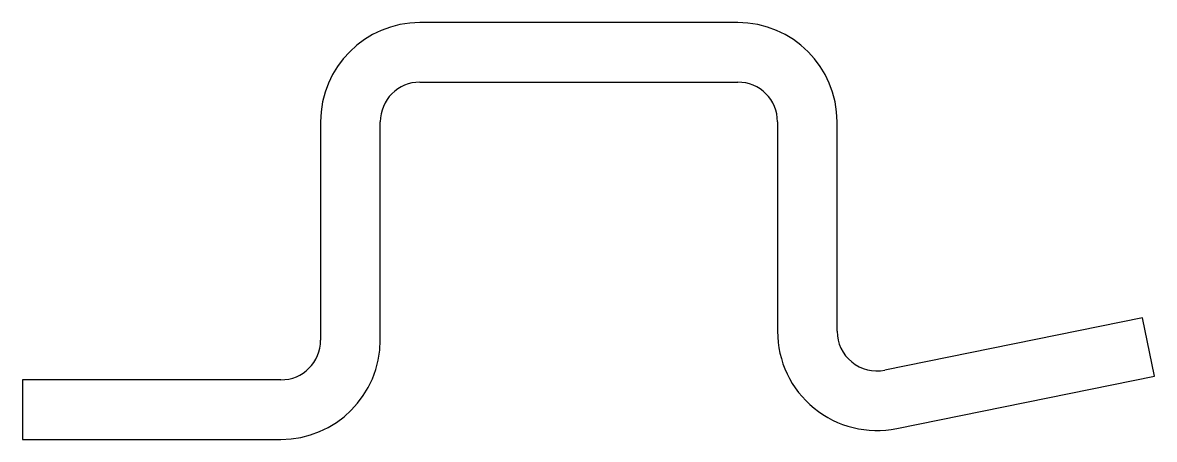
# Model space of a CAD drawing. Extents: x 745.9 to 802.8, y 357.8 to 378.8.
import ezdxf

# ---------------------------------------------------------------- set-up
doc = ezdxf.new("R2010")
doc.units = 0
doc.header["$LTSCALE"] = 0.1
doc.layers.get('0').update_dxf_attribs({"linetype": 'CONTINUOUS'})

msp = doc.modelspace()

# ---------------------------------------------------------------- linework, layer by layer
for p, q in [((781.874, 378.827), (765.874, 378.827)), ((765.874, 375.827), (781.874, 375.827)), ((760.874, 373.827), (760.874, 362.827)), ((763.874, 362.827), (763.874, 373.827)), ((783.874, 373.827), (783.874, 363.275)), ((786.874, 363.275), (786.874, 373.827)), ((802.245, 363.954), (789.273, 361.315)), ((802.843, 361.014), (802.245, 363.954)), ((758.874, 360.827), (745.874, 360.827)), ((745.874, 360.827), (745.874, 357.827)), ((789.871, 358.375), (802.843, 361.014)), ((745.874, 357.827), (758.874, 357.827))]:
    msp.add_line(p, q)
for centre, radius, start, end in [((765.874, 373.827), 5, 90, 180), ((781.874, 373.827), 5, 0, 90), ((765.874, 373.827), 2, 90, 180), ((781.874, 373.827), 2, 0, 90), ((788.874, 363.275), 5, 180, 281.5), ((788.874, 363.275), 2, 180, 281.5), ((758.874, 362.827), 5, 270, 0), ((758.874, 362.827), 2, 270, 0)]:
    msp.add_arc(centre, radius, start, end)

doc.saveas('drawing.dxf')
